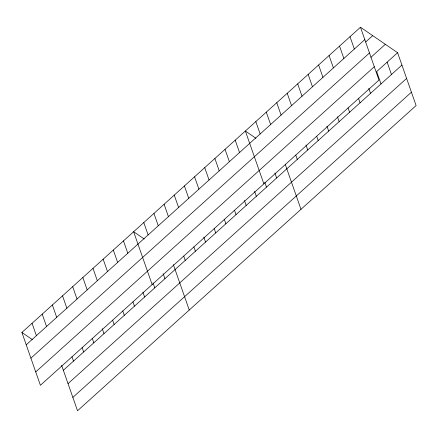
<?xml version="1.0" encoding="UTF-8"?>
<svg xmlns="http://www.w3.org/2000/svg" width="438" height="438" viewBox="0 0 438 438"><rect width="100%" height="100%" fill="white"/><g stroke="black" fill="none" stroke-linecap="round" stroke-linejoin="round"><path stroke-width="0.66" d="M360.474 27.249L378.98 80.088L40.405 385.292L21.9 332.447L360.474 27.249L397.595 52.708L416.1 105.553L77.526 410.751L61.621 365.325M26.231 344.81L364.805 39.606M365.746 41.938L372.722 35.653M30.906 358.169L369.48 52.965M370.893 57.334L385.347 44.309M35.724 371.933L374.298 66.729M397.595 52.708L376.664 71.575L380.994 83.937M63.351 370.269L401.925 65.07M68.027 383.628L406.601 78.429M72.85 397.392L411.424 92.194M255.94 138.271L245.357 131.017L263.862 183.856M144.211 238.989L133.628 231.735L152.134 284.574M21.9 332.447L32.478 339.707M387.132 62.141L391.457 74.504M368.796 88.427L370.532 93.371M350.011 36.682L354.337 49.04M358.547 98.479L360.063 102.804M339.543 46.116L343.874 58.473M348.084 107.912L349.601 112.237M329.08 55.549L333.406 67.906M337.402 116.727L339.132 121.671M318.612 64.983L322.943 77.345M326.94 126.16L328.67 131.104M308.149 74.416L312.475 86.779M316.69 136.213L318.202 140.538M297.681 83.85L302.012 96.212M306.009 145.027L307.739 149.971M287.219 93.283L291.549 105.646M295.76 155.079L297.276 159.405M276.756 102.716L281.081 115.079M285.291 164.513L300.983 209.32M266.288 112.15L270.618 124.512M274.922 173.048L276.652 177.992M255.825 121.583L260.15 133.946M264.766 182.208L266.496 187.152M254.604 191.362L256.339 196.306M235.201 140.171L239.531 152.534M244.448 200.516L246.178 205.46M225.044 149.331L229.375 161.688M234.505 210.295L236.022 214.62M214.888 158.485L219.214 170.847M224.349 219.449L225.866 223.774M204.732 167.639L209.057 180.002M214.193 228.603L215.71 232.928M194.571 176.799L198.901 189.156M203.818 237.144L205.553 242.088M184.414 185.953L188.745 198.315M193.881 246.917L195.392 251.242M174.258 195.107L178.589 207.47M183.719 256.071L185.236 260.396M164.102 204.267L168.427 216.624M173.349 264.612L189.254 310.033M153.946 213.421L158.271 225.784M163.193 273.766L164.923 278.71M143.784 222.575L148.115 234.938M153.032 282.921L154.767 287.865M142.876 292.08L144.606 297.024M123.472 240.889L127.803 253.252M132.933 301.853L134.45 306.178M113.316 250.043L117.641 262.406M122.777 311.007L124.293 315.333M103.16 259.203L107.485 271.56M112.621 320.167L114.137 324.492M92.998 268.357L97.329 280.72M102.246 328.703L103.981 333.647M82.842 277.511L87.173 289.874M92.308 338.475L93.82 342.801M72.686 286.671L77.017 299.028M82.152 347.635L83.663 351.96M62.53 295.825L66.855 308.188M71.991 356.789L73.507 361.115M52.374 304.979L56.699 317.342M42.212 314.139L46.543 326.496M32.056 323.293L36.387 335.656"/></g></svg>
